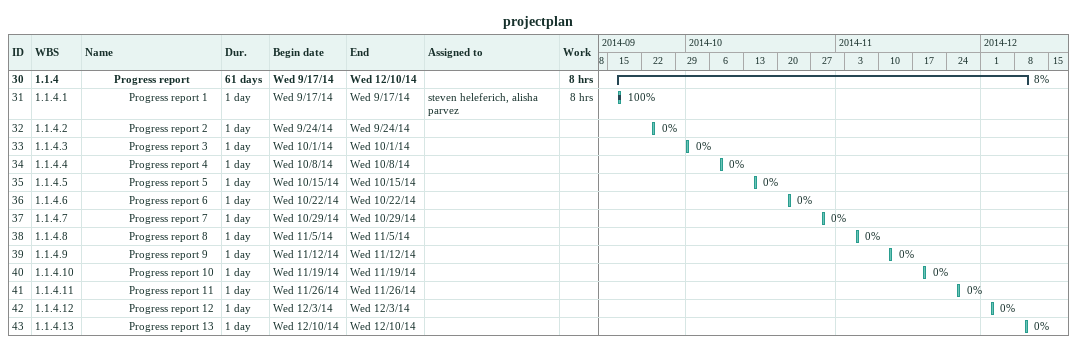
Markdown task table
projectplan

| ID | WBS | Task | Duration | Start | Finish | Resources | % complete | Work (h) |
|---|---|---|---|---|---|---|---|---|
| 30 | 1.1.4 | **Progress report** | 61d | 2014-09-17 | 2014-12-10 |  | 8 | 8 |
| 31 | 1.1.4.1 | Progress report 1 | 1d | 2014-09-17 | 2014-09-17 | steven heleferich, alisha parvez | 100 | 8 |
| 32 | 1.1.4.2 | Progress report 2 | 1d | 2014-09-24 | 2014-09-24 |  | 0 |  |
| 33 | 1.1.4.3 | Progress report 3 | 1d | 2014-10-01 | 2014-10-01 |  | 0 |  |
| 34 | 1.1.4.4 | Progress report 4 | 1d | 2014-10-08 | 2014-10-08 |  | 0 |  |
| 35 | 1.1.4.5 | Progress report 5 | 1d | 2014-10-15 | 2014-10-15 |  | 0 |  |
| 36 | 1.1.4.6 | Progress report 6 | 1d | 2014-10-22 | 2014-10-22 |  | 0 |  |
| 37 | 1.1.4.7 | Progress report 7 | 1d | 2014-10-29 | 2014-10-29 |  | 0 |  |
| 38 | 1.1.4.8 | Progress report 8 | 1d | 2014-11-05 | 2014-11-05 |  | 0 |  |
| 39 | 1.1.4.9 | Progress report 9 | 1d | 2014-11-12 | 2014-11-12 |  | 0 |  |
| 40 | 1.1.4.10 | Progress report 10 | 1d | 2014-11-19 | 2014-11-19 |  | 0 |  |
| 41 | 1.1.4.11 | Progress report 11 | 1d | 2014-11-26 | 2014-11-26 |  | 0 |  |
| 42 | 1.1.4.12 | Progress report 12 | 1d | 2014-12-03 | 2014-12-03 |  | 0 |  |
| 43 | 1.1.4.13 | Progress report 13 | 1d | 2014-12-10 | 2014-12-10 |  | 0 |  |
